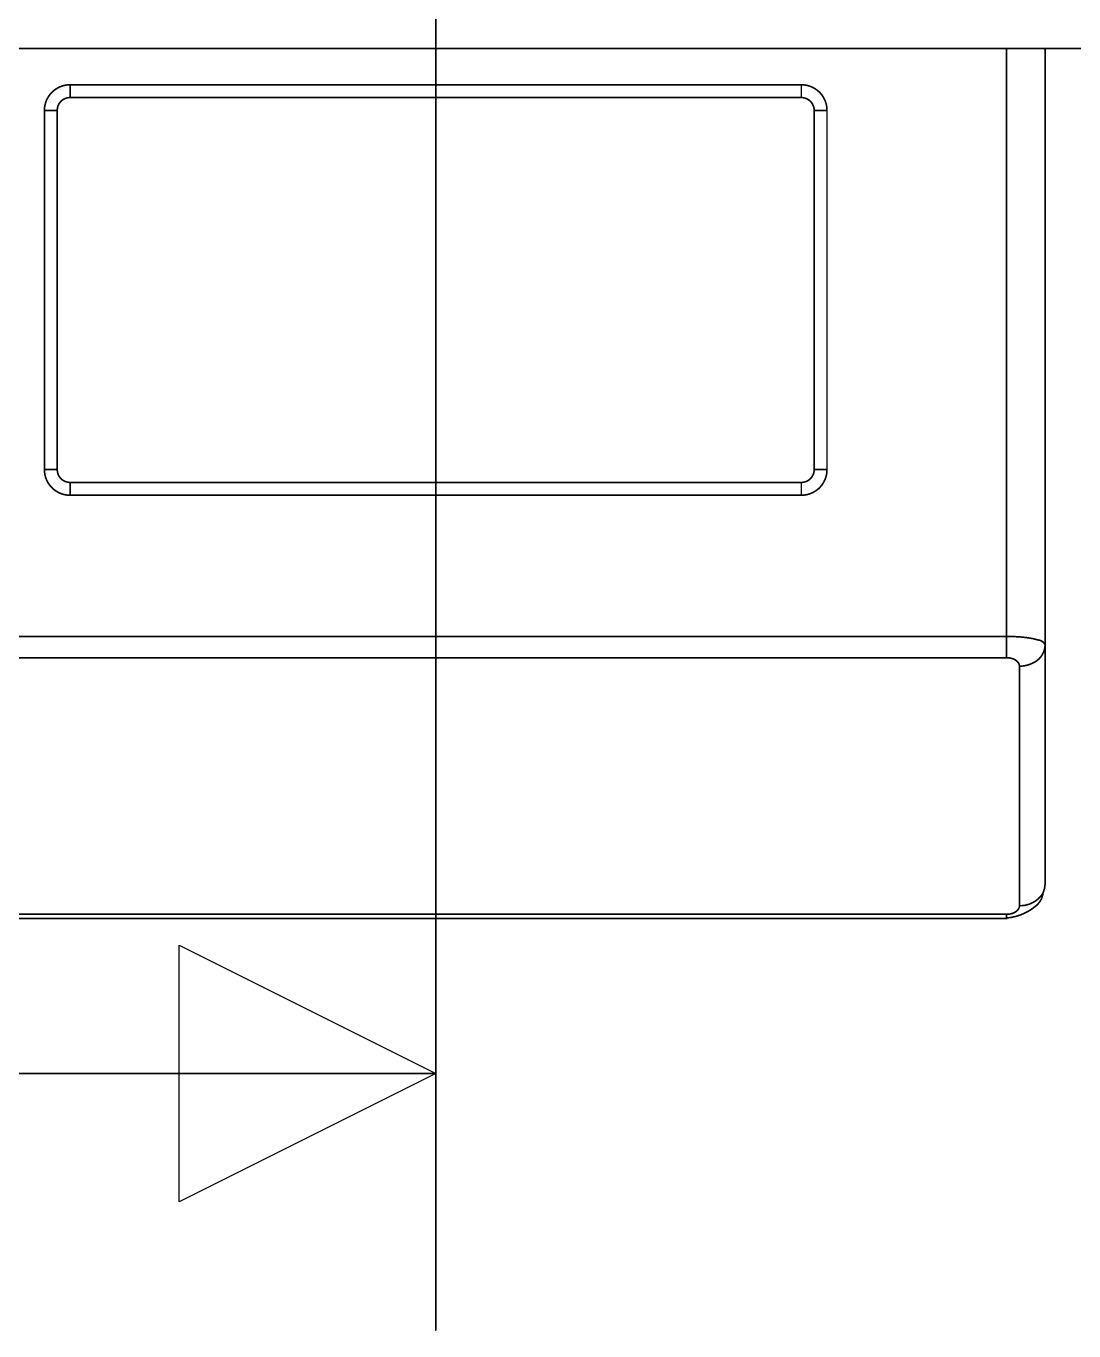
# Model space of a CAD drawing. Header units: inches. Extents: x 0 to 35.2, y -0.7 to 15.9.
# Drawn here: x 14.0433 to 14.3648, y 10.425 to 10.8254 of the extents above; entities that cross this region are included whole.
import ezdxf

# ---------------------------------------------------------------- set-up
doc = ezdxf.new("R2010")
doc.units = ezdxf.units.IN
doc.header["$MEASUREMENT"] = 0
doc.layers.add('Dimensions', color=6, linetype='Continuous')

msp = doc.modelspace()

# ---------------------------------------------------------------- linework, layer by layer
at = {"layer": 'Dimensions'}
for p, q in [((14.09021, 10.54332), (14.16895, 10.50395)), ((14.09021, 10.46458), (14.09021, 10.54332)), ((14.16895, 10.50395), (14.09021, 10.46458))]:
    msp.add_line(p, q, dxfattribs=at)
at = {"layer": 'Dimensions', "const_width": 0.0005}
for points in [[(14.16895, 10.42521), (14.16895, 14.52918)], [(12.47969, 10.81849), (15.8582, 10.81849)], [(14.34414, 10.63811), (14.34414, 10.81849)], [(14.35595, 10.63549), (14.35595, 10.81849)], [(14.05674, 10.8074), (14.28115, 10.8074)], [(14.05674, 10.80347), (14.05674, 10.8074)], [(14.28115, 10.80347), (14.28115, 10.8074)], [(14.05674, 10.80347), (14.28115, 10.80347)], [(14.04887, 10.68929), (14.04887, 10.79953)], [(14.04887, 10.79953), (14.05281, 10.79953)], [(14.05281, 10.68929), (14.05281, 10.79953)], [(14.28509, 10.68929), (14.28509, 10.79953)], [(14.28509, 10.79953), (14.28903, 10.79953)], [(14.28903, 10.68929), (14.28903, 10.79953)], [(14.04887, 10.68929), (14.05281, 10.68929)], [(14.28509, 10.68929), (14.28903, 10.68929)], [(14.05674, 10.68536), (14.28115, 10.68536)], [(14.05674, 10.68142), (14.05674, 10.68536)], [(14.28115, 10.68142), (14.28115, 10.68536)], [(14.05674, 10.68142), (14.28115, 10.68142)], [(13.99375, 10.63811), (14.34414, 10.63811)], [(14.34414, 10.63156), (14.34414, 10.63811)], [(13.99375, 10.63156), (14.34414, 10.63156)], [(14.34414, 10.63156), (14.34421, 10.63156)], [(14.34421, 10.63156), (14.34427, 10.63156)], [(14.34427, 10.63156), (14.34433, 10.63156)], [(14.34433, 10.63156), (14.34439, 10.63156)], [(14.34439, 10.63156), (14.34445, 10.63155)], [(14.34445, 10.63155), (14.34451, 10.63155)], [(14.34451, 10.63155), (14.34458, 10.63154)], [(14.34458, 10.63154), (14.34464, 10.63154)], [(14.34464, 10.63154), (14.3447, 10.63153)], [(14.3447, 10.63153), (14.34476, 10.63153)], [(14.34476, 10.63153), (14.34482, 10.63152)], [(14.34482, 10.63152), (14.34488, 10.63151)], [(14.34488, 10.63151), (14.34494, 10.63151)], [(14.34494, 10.63151), (14.345, 10.6315)], [(14.345, 10.6315), (14.34506, 10.63149)], [(14.35595, 10.562), (14.35595, 10.63549)], [(14.34506, 10.63149), (14.34512, 10.63148)], [(14.34512, 10.63148), (14.34518, 10.63147)], [(14.34518, 10.63147), (14.34524, 10.63146)], [(14.34524, 10.63146), (14.3453, 10.63144)], [(14.3453, 10.63144), (14.34536, 10.63143)], [(14.34536, 10.63143), (14.34542, 10.63142)], [(14.34542, 10.63142), (14.34548, 10.63141)], [(14.34548, 10.63141), (14.34554, 10.63139)], [(14.34554, 10.63139), (14.34559, 10.63138)], [(14.34559, 10.63138), (14.34565, 10.63136)], [(14.34565, 10.63136), (14.34571, 10.63134)], [(14.34571, 10.63134), (14.34576, 10.63133)], [(14.34576, 10.63133), (14.34582, 10.63131)], [(14.34582, 10.63131), (14.34588, 10.63129)], [(14.34588, 10.63129), (14.34593, 10.63127)], [(14.34593, 10.63127), (14.34599, 10.63126)], [(14.34599, 10.63126), (14.34604, 10.63124)], [(14.34604, 10.63124), (14.34609, 10.63122)], [(14.34609, 10.63122), (14.34615, 10.6312)], [(14.34615, 10.6312), (14.3462, 10.63117)], [(14.3462, 10.63117), (14.34625, 10.63115)], [(14.34625, 10.63115), (14.34631, 10.63113)], [(14.34631, 10.63113), (14.34636, 10.63111)], [(14.34636, 10.63111), (14.34641, 10.63108)], [(14.34641, 10.63108), (14.34646, 10.63106)], [(14.34646, 10.63106), (14.34651, 10.63104)], [(14.34651, 10.63104), (14.34656, 10.63101)], [(14.34656, 10.63101), (14.34661, 10.63098)], [(14.34661, 10.63098), (14.34665, 10.63096)], [(14.34665, 10.63096), (14.3467, 10.63093)], [(14.3467, 10.63093), (14.34675, 10.6309)], [(14.34675, 10.6309), (14.34679, 10.63088)], [(14.34679, 10.63088), (14.34684, 10.63085)], [(14.34684, 10.63085), (14.34688, 10.63082)], [(14.34688, 10.63082), (14.34693, 10.63079)], [(14.34693, 10.63079), (14.34697, 10.63076)], [(14.34697, 10.63076), (14.34701, 10.63073)], [(14.34701, 10.63073), (14.34706, 10.6307)], [(14.34706, 10.6307), (14.3471, 10.63067)], [(14.3471, 10.63067), (14.34714, 10.63064)], [(14.34714, 10.63064), (14.34718, 10.63061)], [(14.34718, 10.63061), (14.34722, 10.63058)], [(14.34722, 10.63058), (14.34725, 10.63054)], [(14.34725, 10.63054), (14.34729, 10.63051)], [(14.34729, 10.63051), (14.34733, 10.63048)], [(14.34733, 10.63048), (14.34736, 10.63045)], [(14.34736, 10.63045), (14.3474, 10.63041)], [(14.3474, 10.63041), (14.34743, 10.63038)], [(14.34743, 10.63038), (14.34747, 10.63034)], [(14.34747, 10.63034), (14.3475, 10.63031)], [(14.3475, 10.63031), (14.34753, 10.63027)], [(14.34753, 10.63027), (14.34756, 10.63024)], [(14.34756, 10.63024), (14.34759, 10.6302)], [(14.34759, 10.6302), (14.34762, 10.63016)], [(14.34762, 10.63016), (14.34765, 10.63013)], [(14.34765, 10.63013), (14.34768, 10.63009)], [(14.34768, 10.63009), (14.34771, 10.63005)], [(14.34771, 10.63005), (14.34773, 10.63002)], [(14.34773, 10.63002), (14.34776, 10.62998)], [(14.34776, 10.62998), (14.34778, 10.62994)], [(14.34778, 10.62994), (14.3478, 10.6299)], [(14.3478, 10.6299), (14.34783, 10.62986)], [(14.34783, 10.62986), (14.34785, 10.62983)], [(14.34785, 10.62983), (14.34787, 10.62979)], [(14.34787, 10.62979), (14.34789, 10.62975)], [(14.34789, 10.62975), (14.34791, 10.62971)], [(14.34791, 10.62971), (14.34792, 10.62967)], [(14.34792, 10.62967), (14.34794, 10.62963)], [(14.34794, 10.62963), (14.34796, 10.62959)], [(14.34796, 10.62959), (14.34797, 10.62955)], [(14.34797, 10.62955), (14.34799, 10.62951)], [(14.34799, 10.62951), (14.348, 10.62947)], [(14.348, 10.62947), (14.34801, 10.62943)], [(14.34801, 10.62943), (14.34802, 10.62939)], [(14.34802, 10.62939), (14.34803, 10.62935)], [(14.34803, 10.62935), (14.34804, 10.62931)], [(14.34804, 10.62931), (14.34805, 10.62927)], [(14.34805, 10.62927), (14.34806, 10.62922)], [(14.34806, 10.62922), (14.34806, 10.62918)], [(14.34806, 10.62918), (14.34807, 10.62914)], [(14.34807, 10.62914), (14.34807, 10.6291)], [(14.34807, 10.6291), (14.34808, 10.62906)], [(14.34808, 10.62906), (14.34808, 10.62902)], [(14.34808, 10.62902), (14.34808, 10.62898)], [(14.34808, 10.62898), (14.34808, 10.62894)], [(14.34808, 10.55545), (14.34808, 10.62894)], [(14.34808, 10.5554), (14.34808, 10.55545)], [(13.99375, 10.55282), (14.34414, 10.55282)], [(13.99375, 10.5515), (14.34414, 10.5515)], [(14.34414, 10.55282), (14.34421, 10.55282)], [(14.34414, 10.55168), (14.34414, 10.55282)], [(14.34421, 10.55282), (14.34427, 10.55282)], [(14.34427, 10.55282), (14.34433, 10.55282)], [(14.34433, 10.55282), (14.34439, 10.55283)], [(14.34439, 10.55283), (14.34445, 10.55283)], [(14.34445, 10.55283), (14.34451, 10.55283)], [(14.34451, 10.55283), (14.34458, 10.55284)], [(14.34458, 10.55284), (14.34464, 10.55284)], [(14.34464, 10.55284), (14.3447, 10.55285)], [(14.3447, 10.55285), (14.34476, 10.55285)], [(14.34476, 10.55285), (14.34482, 10.55286)], [(14.34482, 10.55286), (14.34488, 10.55287)], [(14.34488, 10.55287), (14.34494, 10.55288)], [(14.34494, 10.55288), (14.345, 10.55288)], [(14.345, 10.55288), (14.34506, 10.55289)], [(14.34506, 10.55289), (14.34512, 10.5529)], [(14.34512, 10.5529), (14.34518, 10.55291)], [(14.34518, 10.55291), (14.34524, 10.55293)], [(14.34524, 10.55293), (14.3453, 10.55294)], [(14.3453, 10.55294), (14.34536, 10.55295)], [(14.34536, 10.55295), (14.34542, 10.55296)], [(14.34542, 10.55296), (14.34548, 10.55298)], [(14.34548, 10.55298), (14.34554, 10.55299)], [(14.34554, 10.55299), (14.34559, 10.55301)], [(14.34559, 10.55301), (14.34565, 10.55302)], [(14.34565, 10.55302), (14.34571, 10.55304)], [(14.34571, 10.55304), (14.34576, 10.55305)], [(14.34576, 10.55305), (14.34582, 10.55307)], [(14.34582, 10.55307), (14.34588, 10.55309)], [(14.34588, 10.55309), (14.34593, 10.55311)], [(14.34593, 10.55311), (14.34599, 10.55313)], [(14.34599, 10.55313), (14.34604, 10.55315)], [(14.34604, 10.55315), (14.34609, 10.55317)], [(14.34609, 10.55317), (14.34615, 10.55319)], [(14.34615, 10.55319), (14.3462, 10.55321)], [(14.3462, 10.55321), (14.34625, 10.55323)], [(14.34625, 10.55323), (14.34631, 10.55325)], [(14.34631, 10.55325), (14.34636, 10.55327)], [(14.34636, 10.55327), (14.34641, 10.5533)], [(14.34641, 10.5533), (14.34646, 10.55332)], [(14.34646, 10.55332), (14.34651, 10.55335)], [(14.34651, 10.55335), (14.34656, 10.55337)], [(14.34656, 10.55337), (14.34661, 10.5534)], [(14.34661, 10.5534), (14.34665, 10.55342)], [(14.34665, 10.55342), (14.3467, 10.55345)], [(14.3467, 10.55345), (14.34675, 10.55348)], [(14.34675, 10.55348), (14.34679, 10.5535)], [(14.34679, 10.5535), (14.34684, 10.55353)], [(14.34684, 10.55353), (14.34688, 10.55356)], [(14.34688, 10.55356), (14.34693, 10.55359)], [(14.34693, 10.55359), (14.34697, 10.55362)], [(14.34697, 10.55362), (14.34701, 10.55365)], [(14.34701, 10.55365), (14.34706, 10.55368)], [(14.34706, 10.55368), (14.3471, 10.55371)], [(14.3471, 10.55371), (14.34714, 10.55374)], [(14.34714, 10.55374), (14.34718, 10.55377)], [(14.34718, 10.55377), (14.34722, 10.5538)], [(14.34722, 10.5538), (14.34725, 10.55384)], [(14.34725, 10.55384), (14.34729, 10.55387)], [(14.34729, 10.55387), (14.34733, 10.5539)], [(14.34733, 10.5539), (14.34736, 10.55394)], [(14.34736, 10.55394), (14.3474, 10.55397)], [(14.3474, 10.55397), (14.34743, 10.554)], [(14.34743, 10.554), (14.34747, 10.55404)], [(14.34747, 10.55404), (14.3475, 10.55407)], [(14.3475, 10.55407), (14.34753, 10.55411)], [(14.34753, 10.55411), (14.34756, 10.55415)], [(14.34756, 10.55415), (14.34759, 10.55418)], [(14.34759, 10.55418), (14.34762, 10.55422)], [(14.34762, 10.55422), (14.34765, 10.55425)], [(14.34765, 10.55425), (14.34768, 10.55429)], [(14.34768, 10.55429), (14.34771, 10.55433)], [(14.34771, 10.55433), (14.34773, 10.55437)], [(14.34773, 10.55437), (14.34776, 10.5544)], [(14.34776, 10.5544), (14.34778, 10.55444)], [(14.34778, 10.55444), (14.3478, 10.55448)], [(14.3478, 10.55448), (14.34783, 10.55452)], [(14.34783, 10.55452), (14.34785, 10.55456)], [(14.34785, 10.55456), (14.34787, 10.5546)], [(14.34787, 10.5546), (14.34789, 10.55463)], [(14.34789, 10.55463), (14.34791, 10.55467)], [(14.34791, 10.55467), (14.34792, 10.55471)], [(14.34792, 10.55471), (14.34794, 10.55475)], [(14.34794, 10.55475), (14.34796, 10.55479)], [(14.34796, 10.55479), (14.34797, 10.55483)], [(14.34797, 10.55483), (14.34799, 10.55487)], [(14.34799, 10.55487), (14.348, 10.55491)], [(14.348, 10.55491), (14.34801, 10.55495)], [(14.34801, 10.55495), (14.34802, 10.55499)], [(14.34802, 10.55499), (14.34803, 10.55503)], [(14.34803, 10.55503), (14.34804, 10.55508)], [(14.34804, 10.55508), (14.34805, 10.55512)], [(14.34805, 10.55512), (14.34806, 10.55516)], [(14.34806, 10.5552), (14.34807, 10.55524)], [(14.34806, 10.55516), (14.34806, 10.5552)], [(14.34807, 10.55528), (14.34808, 10.55532)], [(14.34807, 10.55524), (14.34807, 10.55528)], [(14.34808, 10.55536), (14.34808, 10.5554)], [(14.34808, 10.55532), (14.34808, 10.55536)], [(13.85399, 10.50395), (14.16895, 10.50395)]]:
    msp.add_lwpolyline(points, dxfattribs=at)
at = {"layer": 'Dimensions', "const_width": 0.00025}
for points in [[(14.34402, 10.81849, 1), (14.34427, 10.81849, 1)], [(14.35583, 10.81849, 1), (14.35608, 10.81849, 1)], [(14.05662, 10.8074, 1), (14.05687, 10.8074, 1)], [(14.05662, 10.8074, 1), (14.05687, 10.8074, 1)], [(14.05662, 10.8074, 1), (14.05687, 10.8074, 1)], [(14.28103, 10.8074, 1), (14.28128, 10.8074, 1)], [(14.28103, 10.8074, 1), (14.28128, 10.8074, 1)], [(14.28103, 10.8074, 1), (14.28128, 10.8074, 1)], [(14.05662, 10.80347, 1), (14.05687, 10.80347, 1)], [(14.05662, 10.80347, 1), (14.05687, 10.80347, 1)], [(14.05662, 10.80347, 1), (14.05687, 10.80347, 1)], [(14.28103, 10.80347, 1), (14.28128, 10.80347, 1)], [(14.28103, 10.80347, 1), (14.28128, 10.80347, 1)], [(14.28103, 10.80347, 1), (14.28128, 10.80347, 1)], [(14.04874, 10.79953, 1), (14.04899, 10.79953, 1)], [(14.04874, 10.79953, 1), (14.04899, 10.79953, 1)], [(14.04874, 10.79953, 1), (14.04899, 10.79953, 1)], [(14.05268, 10.79953, 1), (14.05293, 10.79953, 1)], [(14.05268, 10.79953, 1), (14.05293, 10.79953, 1)], [(14.05268, 10.79953, 1), (14.05293, 10.79953, 1)], [(14.28496, 10.79953, 1), (14.28521, 10.79953, 1)], [(14.28496, 10.79953, 1), (14.28521, 10.79953, 1)], [(14.28496, 10.79953, 1), (14.28521, 10.79953, 1)], [(14.2889, 10.79953, 1), (14.28915, 10.79953, 1)], [(14.2889, 10.79953, 1), (14.28915, 10.79953, 1)], [(14.2889, 10.79953, 1), (14.28915, 10.79953, 1)], [(14.04874, 10.68929, 1), (14.04899, 10.68929, 1)], [(14.04874, 10.68929, 1), (14.04899, 10.68929, 1)], [(14.04874, 10.68929, 1), (14.04899, 10.68929, 1)], [(14.05268, 10.68929, 1), (14.05293, 10.68929, 1)], [(14.05268, 10.68929, 1), (14.05293, 10.68929, 1)], [(14.05268, 10.68929, 1), (14.05293, 10.68929, 1)], [(14.28496, 10.68929, 1), (14.28521, 10.68929, 1)], [(14.28496, 10.68929, 1), (14.28521, 10.68929, 1)], [(14.28496, 10.68929, 1), (14.28521, 10.68929, 1)], [(14.2889, 10.68929, 1), (14.28915, 10.68929, 1)], [(14.2889, 10.68929, 1), (14.28915, 10.68929, 1)], [(14.2889, 10.68929, 1), (14.28915, 10.68929, 1)], [(14.05662, 10.68536, 1), (14.05687, 10.68536, 1)], [(14.05662, 10.68536, 1), (14.05687, 10.68536, 1)], [(14.05662, 10.68536, 1), (14.05687, 10.68536, 1)], [(14.28103, 10.68536, 1), (14.28128, 10.68536, 1)], [(14.28103, 10.68536, 1), (14.28128, 10.68536, 1)], [(14.28103, 10.68536, 1), (14.28128, 10.68536, 1)], [(14.05662, 10.68142, 1), (14.05687, 10.68142, 1)], [(14.05662, 10.68142, 1), (14.05687, 10.68142, 1)], [(14.05662, 10.68142, 1), (14.05687, 10.68142, 1)], [(14.28103, 10.68142, 1), (14.28128, 10.68142, 1)], [(14.28103, 10.68142, 1), (14.28128, 10.68142, 1)], [(14.28103, 10.68142, 1), (14.28128, 10.68142, 1)], [(14.34402, 10.63811, 1), (14.34427, 10.63811, 1)], [(14.34402, 10.63811, 1), (14.34427, 10.63811, 1)], [(14.34402, 10.63811, 1), (14.34427, 10.63811, 1)], [(14.34402, 10.63811, 1), (14.34427, 10.63811, 1)], [(14.34772, 10.63797, 1), (14.34797, 10.63797, 1)], [(14.34772, 10.63797, 1), (14.34797, 10.63797, 1)], [(14.35102, 10.6376, 1), (14.35127, 10.6376, 1)], [(14.35102, 10.6376, 1), (14.35127, 10.6376, 1)], [(14.35361, 10.63701, 1), (14.35386, 10.63701, 1)], [(14.35361, 10.63701, 1), (14.35386, 10.63701, 1)], [(14.34402, 10.63156, 1), (14.34427, 10.63156, 1)], [(14.34402, 10.63156, 1), (14.34427, 10.63156, 1)], [(14.34402, 10.63156, 1), (14.34427, 10.63156, 1)], [(14.34408, 10.63156, 1), (14.34433, 10.63156, 1)], [(14.34408, 10.63156, 1), (14.34433, 10.63156, 1)], [(14.34414, 10.63156, 1), (14.34439, 10.63156, 1)], [(14.34414, 10.63156, 1), (14.34439, 10.63156, 1)], [(14.3442, 10.63156, 1), (14.34445, 10.63156, 1)], [(14.3442, 10.63156, 1), (14.34445, 10.63156, 1)], [(14.34427, 10.63156, 1), (14.34452, 10.63156, 1)], [(14.34427, 10.63156, 1), (14.34452, 10.63156, 1)], [(14.34433, 10.63155, 1), (14.34458, 10.63155, 1)], [(14.34433, 10.63155, 1), (14.34458, 10.63155, 1)], [(14.34439, 10.63155, 1), (14.34464, 10.63155, 1)], [(14.34439, 10.63155, 1), (14.34464, 10.63155, 1)], [(14.34445, 10.63154, 1), (14.3447, 10.63154, 1)], [(14.34445, 10.63154, 1), (14.3447, 10.63154, 1)], [(14.34451, 10.63154, 1), (14.34476, 10.63154, 1)], [(14.34451, 10.63154, 1), (14.34476, 10.63154, 1)], [(14.34457, 10.63153, 1), (14.34482, 10.63153, 1)], [(14.34457, 10.63153, 1), (14.34482, 10.63153, 1)], [(14.34463, 10.63153, 1), (14.34488, 10.63153, 1)], [(14.34463, 10.63153, 1), (14.34488, 10.63153, 1)], [(14.3447, 10.63152, 1), (14.34495, 10.63152, 1)], [(14.3447, 10.63152, 1), (14.34495, 10.63152, 1)], [(14.34476, 10.63151, 1), (14.34501, 10.63151, 1)], [(14.34476, 10.63151, 1), (14.34501, 10.63151, 1)], [(14.34482, 10.63151, 1), (14.34507, 10.63151, 1)], [(14.34482, 10.63151, 1), (14.34507, 10.63151, 1)], [(14.34488, 10.6315, 1), (14.34513, 10.6315, 1)], [(14.34488, 10.6315, 1), (14.34513, 10.6315, 1)], [(14.35583, 10.63549, 1), (14.35608, 10.63549, 1)], [(14.35583, 10.63549, 1), (14.35608, 10.63549, 1)], [(14.35583, 10.63549, 1), (14.35608, 10.63549, 1)], [(14.35583, 10.63549, 1), (14.35608, 10.63549, 1)], [(14.34494, 10.63149, 1), (14.34519, 10.63149, 1)], [(14.34494, 10.63149, 1), (14.34519, 10.63149, 1)], [(14.345, 10.63148, 1), (14.34525, 10.63148, 1)], [(14.345, 10.63148, 1), (14.34525, 10.63148, 1)], [(14.34506, 10.63147, 1), (14.34531, 10.63147, 1)], [(14.34506, 10.63147, 1), (14.34531, 10.63147, 1)], [(14.34512, 10.63146, 1), (14.34537, 10.63146, 1)], [(14.34512, 10.63146, 1), (14.34537, 10.63146, 1)], [(14.34518, 10.63144, 1), (14.34543, 10.63144, 1)], [(14.34518, 10.63144, 1), (14.34543, 10.63144, 1)], [(14.34524, 10.63143, 1), (14.34549, 10.63143, 1)], [(14.34524, 10.63143, 1), (14.34549, 10.63143, 1)], [(14.34529, 10.63142, 1), (14.34554, 10.63142, 1)], [(14.34529, 10.63142, 1), (14.34554, 10.63142, 1)], [(14.34535, 10.63141, 1), (14.3456, 10.63141, 1)], [(14.34535, 10.63141, 1), (14.3456, 10.63141, 1)], [(14.34541, 10.63139, 1), (14.34566, 10.63139, 1)], [(14.34541, 10.63139, 1), (14.34566, 10.63139, 1)], [(14.34547, 10.63138, 1), (14.34572, 10.63138, 1)], [(14.34547, 10.63138, 1), (14.34572, 10.63138, 1)], [(14.34553, 10.63136, 1), (14.34578, 10.63136, 1)], [(14.34553, 10.63136, 1), (14.34578, 10.63136, 1)], [(14.34558, 10.63134, 1), (14.34583, 10.63134, 1)], [(14.34558, 10.63134, 1), (14.34583, 10.63134, 1)], [(14.34564, 10.63133, 1), (14.34589, 10.63133, 1)], [(14.34564, 10.63133, 1), (14.34589, 10.63133, 1)], [(14.34569, 10.63131, 1), (14.34595, 10.63131, 1)], [(14.34569, 10.63131, 1), (14.34595, 10.63131, 1)], [(14.34575, 10.63129, 1), (14.346, 10.63129, 1)], [(14.34575, 10.63129, 1), (14.346, 10.63129, 1)], [(14.34581, 10.63127, 1), (14.34606, 10.63127, 1)], [(14.34581, 10.63127, 1), (14.34606, 10.63127, 1)], [(14.34586, 10.63126, 1), (14.34611, 10.63126, 1)], [(14.34586, 10.63126, 1), (14.34611, 10.63126, 1)], [(14.34592, 10.63124, 1), (14.34617, 10.63124, 1)], [(14.34592, 10.63124, 1), (14.34617, 10.63124, 1)], [(14.34597, 10.63122, 1), (14.34622, 10.63122, 1)], [(14.34597, 10.63122, 1), (14.34622, 10.63122, 1)], [(14.34602, 10.6312, 1), (14.34627, 10.6312, 1)], [(14.34602, 10.6312, 1), (14.34627, 10.6312, 1)], [(14.34608, 10.63117, 1), (14.34633, 10.63117, 1)], [(14.34608, 10.63117, 1), (14.34633, 10.63117, 1)], [(14.34613, 10.63115, 1), (14.34638, 10.63115, 1)], [(14.34613, 10.63115, 1), (14.34638, 10.63115, 1)], [(14.34618, 10.63113, 1), (14.34643, 10.63113, 1)], [(14.34618, 10.63113, 1), (14.34643, 10.63113, 1)], [(14.34623, 10.63111, 1), (14.34648, 10.63111, 1)], [(14.34623, 10.63111, 1), (14.34648, 10.63111, 1)], [(14.34628, 10.63108, 1), (14.34653, 10.63108, 1)], [(14.34628, 10.63108, 1), (14.34653, 10.63108, 1)], [(14.34633, 10.63106, 1), (14.34658, 10.63106, 1)], [(14.34633, 10.63106, 1), (14.34658, 10.63106, 1)], [(14.34638, 10.63104, 1), (14.34663, 10.63104, 1)], [(14.34638, 10.63104, 1), (14.34663, 10.63104, 1)], [(14.34643, 10.63101, 1), (14.34668, 10.63101, 1)], [(14.34643, 10.63101, 1), (14.34668, 10.63101, 1)], [(14.34648, 10.63098, 1), (14.34673, 10.63098, 1)], [(14.34648, 10.63098, 1), (14.34673, 10.63098, 1)], [(14.34653, 10.63096, 1), (14.34678, 10.63096, 1)], [(14.34653, 10.63096, 1), (14.34678, 10.63096, 1)], [(14.34658, 10.63093, 1), (14.34683, 10.63093, 1)], [(14.34658, 10.63093, 1), (14.34683, 10.63093, 1)], [(14.34662, 10.6309, 1), (14.34687, 10.6309, 1)], [(14.34662, 10.6309, 1), (14.34687, 10.6309, 1)], [(14.34667, 10.63088, 1), (14.34692, 10.63088, 1)], [(14.34667, 10.63088, 1), (14.34692, 10.63088, 1)], [(14.34671, 10.63085, 1), (14.34696, 10.63085, 1)], [(14.34671, 10.63085, 1), (14.34696, 10.63085, 1)], [(14.34676, 10.63082, 1), (14.34701, 10.63082, 1)], [(14.34676, 10.63082, 1), (14.34701, 10.63082, 1)], [(14.3468, 10.63079, 1), (14.34705, 10.63079, 1)], [(14.3468, 10.63079, 1), (14.34705, 10.63079, 1)], [(14.34685, 10.63076, 1), (14.3471, 10.63076, 1)], [(14.34685, 10.63076, 1), (14.3471, 10.63076, 1)], [(14.34689, 10.63073, 1), (14.34714, 10.63073, 1)], [(14.34689, 10.63073, 1), (14.34714, 10.63073, 1)], [(14.34693, 10.6307, 1), (14.34718, 10.6307, 1)], [(14.34693, 10.6307, 1), (14.34718, 10.6307, 1)], [(14.34697, 10.63067, 1), (14.34722, 10.63067, 1)], [(14.34697, 10.63067, 1), (14.34722, 10.63067, 1)], [(14.34701, 10.63064, 1), (14.34726, 10.63064, 1)], [(14.34701, 10.63064, 1), (14.34726, 10.63064, 1)], [(14.34705, 10.63061, 1), (14.3473, 10.63061, 1)], [(14.34705, 10.63061, 1), (14.3473, 10.63061, 1)], [(14.34709, 10.63058, 1), (14.34734, 10.63058, 1)], [(14.34709, 10.63058, 1), (14.34734, 10.63058, 1)], [(14.34713, 10.63054, 1), (14.34738, 10.63054, 1)], [(14.34713, 10.63054, 1), (14.34738, 10.63054, 1)], [(14.34717, 10.63051, 1), (14.34742, 10.63051, 1)], [(14.34717, 10.63051, 1), (14.34742, 10.63051, 1)], [(14.3472, 10.63048, 1), (14.34745, 10.63048, 1)], [(14.3472, 10.63048, 1), (14.34745, 10.63048, 1)], [(14.34724, 10.63045, 1), (14.34749, 10.63045, 1)], [(14.34724, 10.63045, 1), (14.34749, 10.63045, 1)], [(14.34727, 10.63041, 1), (14.34752, 10.63041, 1)], [(14.34727, 10.63041, 1), (14.34752, 10.63041, 1)], [(14.34731, 10.63038, 1), (14.34756, 10.63038, 1)], [(14.34731, 10.63038, 1), (14.34756, 10.63038, 1)], [(14.34734, 10.63034, 1), (14.34759, 10.63034, 1)], [(14.34734, 10.63034, 1), (14.34759, 10.63034, 1)], [(14.34738, 10.63031, 1), (14.34763, 10.63031, 1)], [(14.34738, 10.63031, 1), (14.34763, 10.63031, 1)], [(14.34741, 10.63027, 1), (14.34766, 10.63027, 1)], [(14.34741, 10.63027, 1), (14.34766, 10.63027, 1)], [(14.34744, 10.63024, 1), (14.34769, 10.63024, 1)], [(14.34744, 10.63024, 1), (14.34769, 10.63024, 1)], [(14.34747, 10.6302, 1), (14.34772, 10.6302, 1)], [(14.34747, 10.6302, 1), (14.34772, 10.6302, 1)], [(14.3475, 10.63016, 1), (14.34775, 10.63016, 1)], [(14.3475, 10.63016, 1), (14.34775, 10.63016, 1)], [(14.34753, 10.63013, 1), (14.34778, 10.63013, 1)], [(14.34753, 10.63013, 1), (14.34778, 10.63013, 1)], [(14.34755, 10.63009, 1), (14.3478, 10.63009, 1)], [(14.34755, 10.63009, 1), (14.3478, 10.63009, 1)], [(14.34758, 10.63005, 1), (14.34783, 10.63005, 1)], [(14.34758, 10.63005, 1), (14.34783, 10.63005, 1)], [(14.34761, 10.63002, 1), (14.34786, 10.63002, 1)], [(14.34761, 10.63002, 1), (14.34786, 10.63002, 1)], [(14.34763, 10.62998, 1), (14.34788, 10.62998, 1)], [(14.34763, 10.62998, 1), (14.34788, 10.62998, 1)], [(14.34766, 10.62994, 1), (14.34791, 10.62994, 1)], [(14.34766, 10.62994, 1), (14.34791, 10.62994, 1)], [(14.34768, 10.6299, 1), (14.34793, 10.6299, 1)], [(14.34768, 10.6299, 1), (14.34793, 10.6299, 1)], [(14.3477, 10.62986, 1), (14.34795, 10.62986, 1)], [(14.3477, 10.62986, 1), (14.34795, 10.62986, 1)], [(14.34772, 10.62983, 1), (14.34797, 10.62983, 1)], [(14.34772, 10.62983, 1), (14.34797, 10.62983, 1)], [(14.34774, 10.62979, 1), (14.34799, 10.62979, 1)], [(14.34774, 10.62979, 1), (14.34799, 10.62979, 1)], [(14.34776, 10.62975, 1), (14.34801, 10.62975, 1)], [(14.34776, 10.62975, 1), (14.34801, 10.62975, 1)], [(14.34778, 10.62971, 1), (14.34803, 10.62971, 1)], [(14.34778, 10.62971, 1), (14.34803, 10.62971, 1)], [(14.3478, 10.62967, 1), (14.34805, 10.62967, 1)], [(14.3478, 10.62967, 1), (14.34805, 10.62967, 1)], [(14.34782, 10.62963, 1), (14.34807, 10.62963, 1)], [(14.34782, 10.62963, 1), (14.34807, 10.62963, 1)], [(14.34783, 10.62959, 1), (14.34808, 10.62959, 1)], [(14.34783, 10.62959, 1), (14.34808, 10.62959, 1)], [(14.34785, 10.62955, 1), (14.3481, 10.62955, 1)], [(14.34785, 10.62955, 1), (14.3481, 10.62955, 1)], [(14.34786, 10.62951, 1), (14.34811, 10.62951, 1)], [(14.34786, 10.62951, 1), (14.34811, 10.62951, 1)], [(14.34787, 10.62947, 1), (14.34812, 10.62947, 1)], [(14.34787, 10.62947, 1), (14.34812, 10.62947, 1)], [(14.34789, 10.62943, 1), (14.34814, 10.62943, 1)], [(14.34789, 10.62943, 1), (14.34814, 10.62943, 1)], [(14.3479, 10.62939, 1), (14.34815, 10.62939, 1)], [(14.3479, 10.62939, 1), (14.34815, 10.62939, 1)], [(14.34791, 10.62935, 1), (14.34816, 10.62935, 1)], [(14.34791, 10.62935, 1), (14.34816, 10.62935, 1)], [(14.34792, 10.62931, 1), (14.34817, 10.62931, 1)], [(14.34792, 10.62931, 1), (14.34817, 10.62931, 1)], [(14.34792, 10.62927, 1), (14.34817, 10.62927, 1)], [(14.34792, 10.62927, 1), (14.34817, 10.62927, 1)], [(14.34793, 10.62922, 1), (14.34818, 10.62922, 1)], [(14.34793, 10.62922, 1), (14.34818, 10.62922, 1)], [(14.34794, 10.62918, 1), (14.34819, 10.62918, 1)], [(14.34794, 10.62918, 1), (14.34819, 10.62918, 1)], [(14.34794, 10.62914, 1), (14.34819, 10.62914, 1)], [(14.34794, 10.62914, 1), (14.34819, 10.62914, 1)], [(14.34795, 10.6291, 1), (14.3482, 10.6291, 1)], [(14.34795, 10.6291, 1), (14.3482, 10.6291, 1)], [(14.34795, 10.62906, 1), (14.3482, 10.62906, 1)], [(14.34795, 10.62906, 1), (14.3482, 10.62906, 1)], [(14.34795, 10.62902, 1), (14.3482, 10.62902, 1)], [(14.34795, 10.62902, 1), (14.3482, 10.62902, 1)], [(14.34796, 10.62898, 1), (14.34821, 10.62898, 1)], [(14.34796, 10.62898, 1), (14.34821, 10.62898, 1)], [(14.34796, 10.62894, 1), (14.34821, 10.62894, 1)], [(14.34796, 10.62894, 1), (14.34821, 10.62894, 1)], [(14.34796, 10.62894, 1), (14.34821, 10.62894, 1)], [(14.35258, 10.63018, 1), (14.35283, 10.63018, 1)], [(14.35258, 10.63018, 1), (14.35283, 10.63018, 1)], [(14.35523, 10.55949, 1), (14.35548, 10.55949, 1)], [(14.35542, 10.55997, 1), (14.35567, 10.55997, 1)], [(14.35542, 10.55997, 1), (14.35567, 10.55997, 1)], [(14.35583, 10.562, 1), (14.35608, 10.562, 1)], [(14.35583, 10.562, 1), (14.35608, 10.562, 1)], [(14.34796, 10.55545, 1), (14.34821, 10.55545, 1)], [(14.34796, 10.55545, 1), (14.34821, 10.55545, 1)], [(14.34796, 10.55545, 1), (14.34821, 10.55545, 1)], [(14.35316, 10.55551, 1), (14.35341, 10.55551, 1)], [(14.35316, 10.55551, 1), (14.35341, 10.55551, 1)], [(14.35434, 10.55815, 1), (14.35459, 10.55815, 1)], [(14.35434, 10.55815, 1), (14.35459, 10.55815, 1)], [(14.3547, 10.55751, 1), (14.35495, 10.55751, 1)], [(14.3547, 10.55751, 1), (14.35495, 10.55751, 1)], [(14.34402, 10.55282, 1), (14.34427, 10.55282, 1)], [(14.34402, 10.55282, 1), (14.34427, 10.55282, 1)], [(14.34402, 10.55282, 1), (14.34427, 10.55282, 1)], [(14.34402, 10.55168, 1), (14.34427, 10.55168, 1)], [(14.34402, 10.55168, 1), (14.34427, 10.55168, 1)], [(14.34402, 10.5515, 1), (14.34427, 10.5515, 1)], [(14.34408, 10.55282, 1), (14.34433, 10.55282, 1)], [(14.34408, 10.55282, 1), (14.34433, 10.55282, 1)], [(14.34414, 10.55282, 1), (14.34439, 10.55282, 1)], [(14.34414, 10.55282, 1), (14.34439, 10.55282, 1)], [(14.3442, 10.55282, 1), (14.34445, 10.55282, 1)], [(14.3442, 10.55282, 1), (14.34445, 10.55282, 1)], [(14.34427, 10.55283, 1), (14.34452, 10.55283, 1)], [(14.34427, 10.55283, 1), (14.34452, 10.55283, 1)], [(14.34433, 10.55283, 1), (14.34458, 10.55283, 1)], [(14.34433, 10.55283, 1), (14.34458, 10.55283, 1)], [(14.34439, 10.55283, 1), (14.34464, 10.55283, 1)], [(14.34439, 10.55283, 1), (14.34464, 10.55283, 1)], [(14.34445, 10.55284, 1), (14.3447, 10.55284, 1)], [(14.34445, 10.55284, 1), (14.3447, 10.55284, 1)], [(14.34451, 10.55284, 1), (14.34476, 10.55284, 1)], [(14.34451, 10.55284, 1), (14.34476, 10.55284, 1)], [(14.34457, 10.55285, 1), (14.34482, 10.55285, 1)], [(14.34457, 10.55285, 1), (14.34482, 10.55285, 1)], [(14.34463, 10.55285, 1), (14.34488, 10.55285, 1)], [(14.34463, 10.55285, 1), (14.34488, 10.55285, 1)], [(14.3447, 10.55286, 1), (14.34495, 10.55286, 1)], [(14.3447, 10.55286, 1), (14.34495, 10.55286, 1)], [(14.34476, 10.55287, 1), (14.34501, 10.55287, 1)], [(14.34476, 10.55287, 1), (14.34501, 10.55287, 1)], [(14.34482, 10.55288, 1), (14.34507, 10.55288, 1)], [(14.34482, 10.55288, 1), (14.34507, 10.55288, 1)], [(14.34488, 10.55288, 1), (14.34513, 10.55288, 1)], [(14.34488, 10.55288, 1), (14.34513, 10.55288, 1)], [(14.34494, 10.55289, 1), (14.34519, 10.55289, 1)], [(14.34494, 10.55289, 1), (14.34519, 10.55289, 1)], [(14.345, 10.5529, 1), (14.34525, 10.5529, 1)], [(14.345, 10.5529, 1), (14.34525, 10.5529, 1)], [(14.34506, 10.55291, 1), (14.34531, 10.55291, 1)], [(14.34506, 10.55291, 1), (14.34531, 10.55291, 1)], [(14.34512, 10.55293, 1), (14.34537, 10.55293, 1)], [(14.34512, 10.55293, 1), (14.34537, 10.55293, 1)], [(14.34518, 10.55294, 1), (14.34543, 10.55294, 1)], [(14.34518, 10.55294, 1), (14.34543, 10.55294, 1)], [(14.34524, 10.55295, 1), (14.34549, 10.55295, 1)], [(14.34524, 10.55295, 1), (14.34549, 10.55295, 1)], [(14.34529, 10.55296, 1), (14.34554, 10.55296, 1)], [(14.34529, 10.55296, 1), (14.34554, 10.55296, 1)], [(14.34535, 10.55298, 1), (14.3456, 10.55298, 1)], [(14.34535, 10.55298, 1), (14.3456, 10.55298, 1)], [(14.34541, 10.55299, 1), (14.34566, 10.55299, 1)], [(14.34541, 10.55299, 1), (14.34566, 10.55299, 1)], [(14.34547, 10.55301, 1), (14.34572, 10.55301, 1)], [(14.34547, 10.55301, 1), (14.34572, 10.55301, 1)], [(14.34553, 10.55302, 1), (14.34578, 10.55302, 1)], [(14.34553, 10.55302, 1), (14.34578, 10.55302, 1)], [(14.34558, 10.55304, 1), (14.34583, 10.55304, 1)], [(14.34558, 10.55304, 1), (14.34583, 10.55304, 1)], [(14.34564, 10.55305, 1), (14.34589, 10.55305, 1)], [(14.34564, 10.55305, 1), (14.34589, 10.55305, 1)], [(14.34569, 10.55307, 1), (14.34595, 10.55307, 1)], [(14.34569, 10.55307, 1), (14.34595, 10.55307, 1)], [(14.34575, 10.55309, 1), (14.346, 10.55309, 1)], [(14.34575, 10.55309, 1), (14.346, 10.55309, 1)], [(14.34581, 10.55311, 1), (14.34606, 10.55311, 1)], [(14.34581, 10.55311, 1), (14.34606, 10.55311, 1)], [(14.34586, 10.55313, 1), (14.34611, 10.55313, 1)], [(14.34586, 10.55313, 1), (14.34611, 10.55313, 1)], [(14.34592, 10.55315, 1), (14.34617, 10.55315, 1)], [(14.34592, 10.55315, 1), (14.34617, 10.55315, 1)], [(14.34597, 10.55317, 1), (14.34622, 10.55317, 1)], [(14.34597, 10.55317, 1), (14.34622, 10.55317, 1)], [(14.34602, 10.55319, 1), (14.34627, 10.55319, 1)], [(14.34602, 10.55319, 1), (14.34627, 10.55319, 1)], [(14.34608, 10.55321, 1), (14.34633, 10.55321, 1)], [(14.34608, 10.55321, 1), (14.34633, 10.55321, 1)], [(14.34613, 10.55323, 1), (14.34638, 10.55323, 1)], [(14.34613, 10.55323, 1), (14.34638, 10.55323, 1)], [(14.34618, 10.55325, 1), (14.34643, 10.55325, 1)], [(14.34618, 10.55325, 1), (14.34643, 10.55325, 1)], [(14.34623, 10.55327, 1), (14.34648, 10.55327, 1)], [(14.34623, 10.55327, 1), (14.34648, 10.55327, 1)], [(14.34628, 10.5533, 1), (14.34653, 10.5533, 1)], [(14.34628, 10.5533, 1), (14.34653, 10.5533, 1)], [(14.34633, 10.55332, 1), (14.34658, 10.55332, 1)], [(14.34633, 10.55332, 1), (14.34658, 10.55332, 1)], [(14.34638, 10.55335, 1), (14.34663, 10.55335, 1)], [(14.34638, 10.55335, 1), (14.34663, 10.55335, 1)], [(14.34643, 10.55337, 1), (14.34668, 10.55337, 1)], [(14.34643, 10.55337, 1), (14.34668, 10.55337, 1)], [(14.34648, 10.5534, 1), (14.34673, 10.5534, 1)], [(14.34648, 10.5534, 1), (14.34673, 10.5534, 1)], [(14.34653, 10.55342, 1), (14.34678, 10.55342, 1)], [(14.34653, 10.55342, 1), (14.34678, 10.55342, 1)], [(14.34658, 10.55345, 1), (14.34683, 10.55345, 1)], [(14.34658, 10.55345, 1), (14.34683, 10.55345, 1)], [(14.34662, 10.55348, 1), (14.34687, 10.55348, 1)], [(14.34662, 10.55348, 1), (14.34687, 10.55348, 1)], [(14.34667, 10.5535, 1), (14.34692, 10.5535, 1)], [(14.34667, 10.5535, 1), (14.34692, 10.5535, 1)], [(14.34671, 10.55353, 1), (14.34696, 10.55353, 1)], [(14.34671, 10.55353, 1), (14.34696, 10.55353, 1)], [(14.34676, 10.55356, 1), (14.34701, 10.55356, 1)], [(14.34676, 10.55356, 1), (14.34701, 10.55356, 1)], [(14.3468, 10.55359, 1), (14.34705, 10.55359, 1)], [(14.3468, 10.55359, 1), (14.34705, 10.55359, 1)], [(14.34685, 10.55362, 1), (14.3471, 10.55362, 1)], [(14.34685, 10.55362, 1), (14.3471, 10.55362, 1)], [(14.34689, 10.55365, 1), (14.34714, 10.55365, 1)], [(14.34689, 10.55365, 1), (14.34714, 10.55365, 1)], [(14.34693, 10.55368, 1), (14.34718, 10.55368, 1)], [(14.34693, 10.55368, 1), (14.34718, 10.55368, 1)], [(14.34697, 10.55371, 1), (14.34722, 10.55371, 1)], [(14.34697, 10.55371, 1), (14.34722, 10.55371, 1)], [(14.34701, 10.55374, 1), (14.34726, 10.55374, 1)], [(14.34701, 10.55374, 1), (14.34726, 10.55374, 1)], [(14.34705, 10.55377, 1), (14.3473, 10.55377, 1)], [(14.34705, 10.55377, 1), (14.3473, 10.55377, 1)], [(14.34709, 10.5538, 1), (14.34734, 10.5538, 1)], [(14.34709, 10.5538, 1), (14.34734, 10.5538, 1)], [(14.34713, 10.55384, 1), (14.34738, 10.55384, 1)], [(14.34713, 10.55384, 1), (14.34738, 10.55384, 1)], [(14.34717, 10.55387, 1), (14.34742, 10.55387, 1)], [(14.34717, 10.55387, 1), (14.34742, 10.55387, 1)], [(14.3472, 10.5539, 1), (14.34745, 10.5539, 1)], [(14.3472, 10.5539, 1), (14.34745, 10.5539, 1)], [(14.34724, 10.55394, 1), (14.34749, 10.55394, 1)], [(14.34724, 10.55394, 1), (14.34749, 10.55394, 1)], [(14.34727, 10.55397, 1), (14.34752, 10.55397, 1)], [(14.34727, 10.55397, 1), (14.34752, 10.55397, 1)], [(14.34731, 10.554, 1), (14.34756, 10.554, 1)], [(14.34731, 10.554, 1), (14.34756, 10.554, 1)], [(14.34734, 10.55404, 1), (14.34759, 10.55404, 1)], [(14.34734, 10.55404, 1), (14.34759, 10.55404, 1)], [(14.34738, 10.55407, 1), (14.34763, 10.55407, 1)], [(14.34738, 10.55407, 1), (14.34763, 10.55407, 1)], [(14.34741, 10.55411, 1), (14.34766, 10.55411, 1)], [(14.34741, 10.55411, 1), (14.34766, 10.55411, 1)], [(14.34744, 10.55415, 1), (14.34769, 10.55415, 1)], [(14.34744, 10.55415, 1), (14.34769, 10.55415, 1)], [(14.34747, 10.55418, 1), (14.34772, 10.55418, 1)], [(14.34747, 10.55418, 1), (14.34772, 10.55418, 1)], [(14.3475, 10.55422, 1), (14.34775, 10.55422, 1)], [(14.3475, 10.55422, 1), (14.34775, 10.55422, 1)], [(14.34753, 10.55425, 1), (14.34778, 10.55425, 1)], [(14.34753, 10.55425, 1), (14.34778, 10.55425, 1)], [(14.34755, 10.55429, 1), (14.3478, 10.55429, 1)], [(14.34755, 10.55429, 1), (14.3478, 10.55429, 1)], [(14.34758, 10.55433, 1), (14.34783, 10.55433, 1)], [(14.34758, 10.55433, 1), (14.34783, 10.55433, 1)], [(14.34761, 10.55437, 1), (14.34786, 10.55437, 1)], [(14.34761, 10.55437, 1), (14.34786, 10.55437, 1)], [(14.34763, 10.5544, 1), (14.34788, 10.5544, 1)], [(14.34763, 10.5544, 1), (14.34788, 10.5544, 1)], [(14.34766, 10.55444, 1), (14.34791, 10.55444, 1)], [(14.34766, 10.55444, 1), (14.34791, 10.55444, 1)], [(14.34768, 10.55448, 1), (14.34793, 10.55448, 1)], [(14.34768, 10.55448, 1), (14.34793, 10.55448, 1)], [(14.3477, 10.55452, 1), (14.34795, 10.55452, 1)], [(14.3477, 10.55452, 1), (14.34795, 10.55452, 1)], [(14.34772, 10.55456, 1), (14.34797, 10.55456, 1)], [(14.34772, 10.55456, 1), (14.34797, 10.55456, 1)], [(14.34774, 10.5546, 1), (14.34799, 10.5546, 1)], [(14.34774, 10.5546, 1), (14.34799, 10.5546, 1)], [(14.34776, 10.55463, 1), (14.34801, 10.55463, 1)], [(14.34776, 10.55463, 1), (14.34801, 10.55463, 1)], [(14.34778, 10.55467, 1), (14.34803, 10.55467, 1)], [(14.34778, 10.55467, 1), (14.34803, 10.55467, 1)], [(14.3478, 10.55471, 1), (14.34805, 10.55471, 1)], [(14.3478, 10.55471, 1), (14.34805, 10.55471, 1)], [(14.34782, 10.55475, 1), (14.34807, 10.55475, 1)], [(14.34782, 10.55475, 1), (14.34807, 10.55475, 1)], [(14.34783, 10.55479, 1), (14.34808, 10.55479, 1)], [(14.34783, 10.55479, 1), (14.34808, 10.55479, 1)], [(14.34785, 10.55483, 1), (14.3481, 10.55483, 1)], [(14.34785, 10.55483, 1), (14.3481, 10.55483, 1)], [(14.34786, 10.55487, 1), (14.34811, 10.55487, 1)], [(14.34786, 10.55487, 1), (14.34811, 10.55487, 1)], [(14.34787, 10.55491, 1), (14.34812, 10.55491, 1)], [(14.34787, 10.55491, 1), (14.34812, 10.55491, 1)], [(14.34789, 10.55495, 1), (14.34814, 10.55495, 1)], [(14.34789, 10.55495, 1), (14.34814, 10.55495, 1)], [(14.3479, 10.55499, 1), (14.34815, 10.55499, 1)], [(14.3479, 10.55499, 1), (14.34815, 10.55499, 1)], [(14.34791, 10.55503, 1), (14.34816, 10.55503, 1)], [(14.34791, 10.55503, 1), (14.34816, 10.55503, 1)], [(14.34792, 10.55508, 1), (14.34817, 10.55508, 1)], [(14.34792, 10.55508, 1), (14.34817, 10.55508, 1)], [(14.34792, 10.55512, 1), (14.34817, 10.55512, 1)], [(14.34792, 10.55512, 1), (14.34817, 10.55512, 1)], [(14.34794, 10.5552, 1), (14.34819, 10.5552, 1)], [(14.34794, 10.5552, 1), (14.34819, 10.5552, 1)], [(14.34793, 10.55516, 1), (14.34818, 10.55516, 1)], [(14.34793, 10.55516, 1), (14.34818, 10.55516, 1)], [(14.34795, 10.55528, 1), (14.3482, 10.55528, 1)], [(14.34795, 10.55528, 1), (14.3482, 10.55528, 1)], [(14.34794, 10.55524, 1), (14.34819, 10.55524, 1)], [(14.34794, 10.55524, 1), (14.34819, 10.55524, 1)], [(14.34796, 10.5554, 1), (14.34821, 10.5554, 1)], [(14.34796, 10.5554, 1), (14.34821, 10.5554, 1)], [(14.34795, 10.55536, 1), (14.3482, 10.55536, 1)], [(14.34795, 10.55536, 1), (14.3482, 10.55536, 1)], [(14.34795, 10.55532, 1), (14.3482, 10.55532, 1)], [(14.34795, 10.55532, 1), (14.3482, 10.55532, 1)], [(14.16882, 10.50395, 1), (14.16907, 10.50395, 1)], [(14.16882, 10.42521, 1), (14.16907, 10.42521, 1)]]:
    msp.add_lwpolyline(points, format="xyb", close=True, dxfattribs=at)
at = {"layer": 'Dimensions', "const_width": 0.0005}
for points in [[(14.04887, 10.79953, -0.414214), (14.05674, 10.8074)], [(14.28115, 10.8074, -0.414214), (14.28903, 10.79953)], [(14.05281, 10.79953, -0.414214), (14.05674, 10.80347)], [(14.28115, 10.80347, -0.414214), (14.28509, 10.79953)], [(14.05674, 10.68142, -0.414214), (14.04887, 10.68929)], [(14.05674, 10.68536, -0.414214), (14.05281, 10.68929)], [(14.28903, 10.68929, -0.414214), (14.28115, 10.68142)], [(14.28509, 10.68929, -0.414214), (14.28115, 10.68536)], [(14.34414, 10.63811, -0.009839), (14.34785, 10.63797)], [(14.34785, 10.63797, -0.024109), (14.35115, 10.6376)], [(14.35115, 10.6376, -0.036733), (14.35374, 10.63701)], [(14.35374, 10.63701, -0.278876), (14.35595, 10.63549)], [(14.35595, 10.63549, -0.267358), (14.3527, 10.63018)], [(14.3527, 10.63018, -0.126296), (14.34808, 10.62894)], [(14.35555, 10.55997, -0.102771), (14.35446, 10.55815)], [(14.35535, 10.55949, -0.069413), (14.35482, 10.55751)], [(14.35595, 10.562, -0.047015), (14.35555, 10.55997)], [(14.35328, 10.55551, -0.160237), (14.34414, 10.55168)], [(14.35446, 10.55815, -0.215482), (14.34808, 10.55545)], [(14.35482, 10.55751, -0.094449), (14.35328, 10.55551)]]:
    msp.add_lwpolyline(points, format="xyb", dxfattribs=at)

doc.saveas('drawing.dxf')
